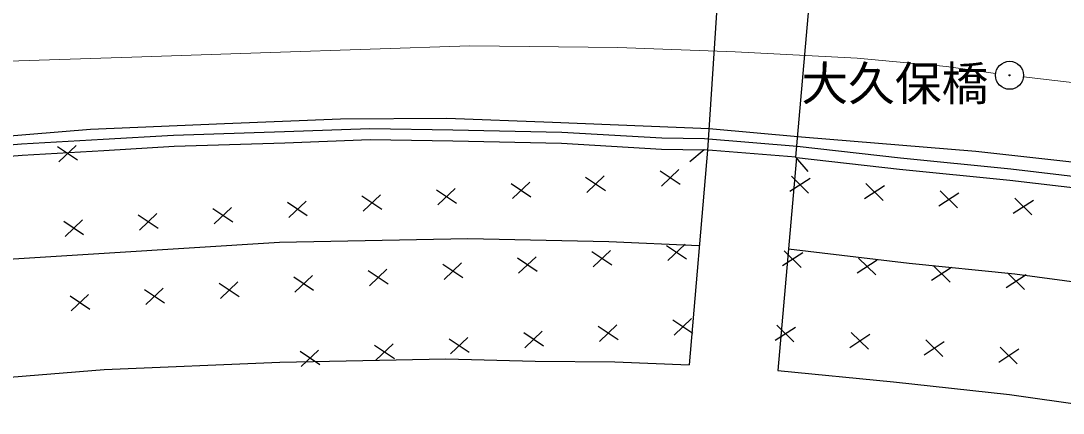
# Model space of a CAD drawing. Units: millimetres, scale not verified. Extents: x 40000 to 680000, y 20000 to 380000.
# Drawn here: x 209356 to 265076, y 273611 to 294596 of the extents above; entities that cross this region are included whole.
import ezdxf
from ezdxf.enums import TextEntityAlignment as Align

# ---------------------------------------------------------------- set-up
doc = ezdxf.new("R2010")
doc.units = ezdxf.units.MM
doc.header["$LTSCALE"] = 1000
doc.linetypes.add('CHAIN', pattern=[18.5, 12, -1.5, 3.5, -1.5])
for name, color, linetype, lineweight in [('M-BGD', 7, 'Continuous', 25), ('M-BMK', 2, 'CHAIN', 13), ('M-BMK-SRVR', 3, 'Continuous', 25), ('M-STR-STR1', 1, 'Continuous', 25)]:
    doc.layers.add(name, color=color, linetype=linetype, lineweight=lineweight)
doc.styles.add('ＭＳ ゴシック', font='')
doc.styles.get('ＭＳ ゴシック').set_extended_font_data('MS Gothic')

msp = doc.modelspace()

# ---------------------------------------------------------------- linework, layer by layer
at = {"layer": 'M-BGD'}
for p, q in [((220234, 289098), (226437, 289351)), ((226437, 289351), (232130, 289394)), ((232130, 289394), (237779, 289178)), ((204992, 288146), (213076, 288796)), ((213076, 288796), (220234, 289098)), ((217518, 288483), (223451, 288670)), ((223451, 288670), (228019, 288843)), ((228019, 288843), (232452, 288774)), ((232452, 288774), (238278, 288646)), ((237779, 289178), (246157, 288837)), ((238278, 288646), (243624, 288335)), ((246157, 288837), (251080, 288395)), ((209389, 288013), (213756, 288262)), ((213756, 288262), (217518, 288483)), ((223471, 288070), (228025, 288243)), ((228025, 288243), (232441, 288174)), ((232441, 288174), (238254, 288046)), ((243624, 288335), (245907, 288296)), ((245907, 288296), (250850, 287893)), ((251080, 288395), (260399, 287631)), ((205439, 287688), (209389, 288013)), ((209431, 287414), (213791, 287663)), ((212376, 287136), (211312, 287849)), ((211379, 287051), (212308, 287933)), ((213791, 287663), (217545, 287884)), ((217545, 287884), (223471, 288070)), ((238254, 288046), (243601, 287736)), ((243601, 287736), (245878, 287696)), ((246063, 287681), (245080, 276201)), ((250850, 287893), (256389, 287263)), ((260399, 287631), (267681, 286814)), ((205488, 287090), (209431, 287414)), ((250813, 287294), (249824, 275900)), ((250813, 287294), (256325, 286667)), ((256389, 287263), (262283, 286677)), ((244599, 285842), (243535, 286555)), ((243602, 285758), (244531, 286639)), ((256325, 286667), (262219, 286081)), ((262283, 286677), (267886, 286020)), ((236627, 285169), (235563, 285882)), ((235631, 285085), (236560, 285966)), ((240613, 285506), (239549, 286219)), ((239616, 285421), (240545, 286303)), ((250469, 285482), (251543, 286181)), ((251464, 285385), (250547, 286279)), ((255445, 284993), (254528, 285887)), ((262219, 286081), (267807, 285425)), ((227659, 284412), (228588, 285293)), ((232641, 284833), (231577, 285546)), ((231645, 284748), (232574, 285630)), ((254450, 285091), (255524, 285790)), ((258431, 284700), (259504, 285399)), ((259426, 284602), (258509, 285496)), ((224670, 284159), (223606, 284872)), ((223673, 284075), (224602, 284957)), ((228655, 284496), (227592, 285209)), ((262412, 284309), (263485, 285007)), ((263407, 284211), (262490, 285105)), ((216698, 283486), (215634, 284199)), ((215701, 283402), (216631, 284283)), ((220684, 283823), (219620, 284536)), ((219687, 283739), (220616, 284620)), ((212712, 283150), (211648, 283863)), ((211716, 283066), (212645, 283947)), ((213811, 282172), (223190, 282765)), ((223190, 282765), (233243, 282956)), ((233243, 282956), (240789, 282795)), ((240789, 282795), (245626, 282576)), ((244935, 281856), (243871, 282569)), ((243939, 281772), (244868, 282653)), ((204824, 281603), (213811, 282172)), ((235967, 281099), (236896, 281980)), ((240949, 281520), (239886, 282233)), ((239953, 281436), (240882, 282317)), ((250078, 281502), (251152, 282200)), ((251073, 281404), (250156, 282298)), ((250388, 282401), (256836, 281643)), ((232978, 280847), (231914, 281560)), ((231981, 280763), (232910, 281644)), ((236964, 281183), (235900, 281896)), ((254059, 281110), (255132, 281809)), ((255054, 281013), (254137, 281907)), ((256836, 281643), (262494, 281056)), ((258040, 280719), (259113, 281418)), ((259035, 280622), (258118, 281516)), ((225006, 280174), (223942, 280887)), ((224010, 280089), (224939, 280971)), ((228992, 280510), (227928, 281223)), ((227995, 280426), (228925, 281307)), ((262021, 280328), (263094, 281027)), ((263016, 280230), (262099, 281124)), ((262494, 281056), (268771, 280218)), ((216038, 279416), (216967, 280298)), ((221020, 279837), (219956, 280550)), ((220024, 279753), (220953, 280634)), ((213049, 279164), (211985, 279877)), ((212052, 279080), (212981, 279961)), ((217034, 279500), (215971, 280214)), ((244275, 277786), (245204, 278668)), ((241286, 277534), (240222, 278247)), ((240289, 277450), (241219, 278331)), ((245272, 277871), (244208, 278584)), ((249687, 277521), (250761, 278219)), ((250682, 277423), (249765, 278317)), ((233314, 276861), (232250, 277574)), ((232318, 276777), (233247, 277658)), ((237300, 277197), (236236, 277910)), ((236304, 277113), (237233, 277995)), ((253668, 277130), (254741, 277828)), ((254663, 277032), (253746, 277926)), ((258644, 276641), (257727, 277535)), ((224346, 276104), (225275, 276985)), ((229328, 276524), (228265, 277237)), ((228332, 276440), (229261, 277321)), ((257649, 276739), (258722, 277437)), ((261630, 276347), (262703, 277046)), ((262625, 276250), (261708, 277144)), ((223206, 276343), (232068, 276523)), ((225343, 276188), (224279, 276901)), ((232068, 276523), (236854, 276394)), ((236854, 276394), (241117, 276351)), ((205439, 275265), (213805, 275955)), ((213805, 275955), (223206, 276343)), ((241117, 276351), (245080, 276201)), ((249824, 275900), (255999, 275293)), ((255999, 275293), (262209, 274603)), ((262209, 274603), (269195, 273611))]:
    msp.add_line(p, q, dxfattribs=at)
at = {"layer": 'M-BMK'}
for p, q in [((222697, 292897), (233357, 293256)), ((233357, 293256), (241263, 293174)), ((241263, 293174), (247539, 292930)), ((207782, 292408), (215280, 292652)), ((215280, 292652), (222697, 292897)), ((247539, 292930), (254059, 292604)), ((254059, 292604), (258837, 292152)), ((258837, 292152), (261467, 291786)), ((262955, 291598), (269111, 290893))]:
    msp.add_line(p, q, dxfattribs=at)
at = {"layer": 'M-BMK-SRVR'}
for radius in [750, 30]:
    msp.add_circle((262210, 291683), radius, dxfattribs=at)
at = {"layer": 'M-STR-STR1'}
for p, q in [((246760, 298398), (246063, 287681)), ((250792, 287296), (251732, 298114)), ((245878, 287696), (245115, 287049)), ((250792, 287296), (245878, 287696)), ((251439, 286533), (250792, 287296))]:
    msp.add_line(p, q, dxfattribs=at)

# ---------------------------------------------------------------- texts
at = {"layer": 'M-STR-STR1', "style": 'ＭＳ ゴシック'}
msp.add_text('大久保橋', height=1833, dxfattribs=at).set_placement((251077, 289783), align=Align.BOTTOM_LEFT)

doc.saveas('drawing.dxf')
